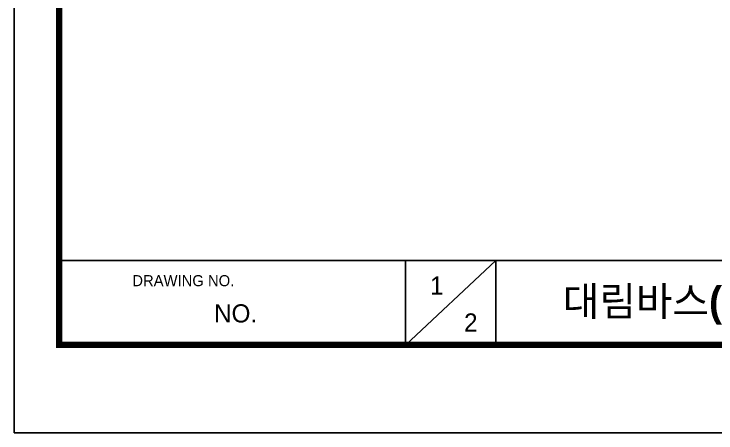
# Model space of a CAD drawing. Header units: millimetres. Extents: x 5308 to 9632, y 1173 to 3839.
# Drawn here: x 8504.1 to 8786.4, y 3012.3 to 3180.7 of the extents above; entities that cross this region are included whole.
import ezdxf

# ---------------------------------------------------------------- set-up
doc = ezdxf.new("R2010")
doc.units = ezdxf.units.MM
doc.header["$LTSCALE"] = 4
doc.layers.get('0').update_dxf_attribs({"linetype": 'CONTINUOUS'})
doc.styles.add('DLB3013-CR2S_시공도$0$Daelim Dimension', font='')
doc.styles.get('DLB3013-CR2S_시공도$0$Daelim Dimension').set_extended_font_data('나눔고딕')

msp = doc.modelspace()

# ---------------------------------------------------------------- linework, layer by layer
at = {"color": 5}
msp.add_line((8522.24, 3081.59), (9430.83, 3081.59), dxfattribs=at)
at = {"color": 5, "ltscale": 40}
for p, q in [((8661.51, 3081.59), (8661.51, 3047.59)), ((8661.51, 3081.59), (8661.51, 3047.59)), ((8697.91, 3081.59), (8661.51, 3047.59)), ((8697.91, 3081.59), (8661.51, 3047.59)), ((8697.91, 3081.59), (8697.91, 3047.59)), ((8697.91, 3081.59), (8697.91, 3047.59))]:
    msp.add_line(p, q, dxfattribs=at)
at = {"ltscale": 0.5}
msp.add_lwpolyline([(8504.1, 3012.32), (9632.5, 3012.32), (9632.5, 3839.12), (8504.1, 3839.12)], close=True, dxfattribs=at)
at = {"color": 5, "linetype": 'ByBlock', "lineweight": 200, "const_width": 2.6}
msp.add_lwpolyline([(8522.24, 3047.72), (9614.24, 3047.72), (9614.24, 3819.92), (8522.24, 3819.92)], close=True, dxfattribs=at)

# ---------------------------------------------------------------- texts
at = {"color": 5, "ltscale": 40, "style": 'DLB3013-CR2S_시공도$0$Daelim Dimension'}
msp.add_text('DRAWING NO.', height=4.453, dxfattribs=at).set_placement((8551.66, 3071.3))
at = {"attachment_point": 1, "style": 'DLB3013-CR2S_시공도$0$Daelim Dimension'}
for s, insert, char_height, width in [('1', (8671.41, 3075.22), 7.29, 10.17), ('NO.', (8584.54, 3064.02), 7.287, 45.7148), ('2', (8685.09, 3060.36), 7.29, 10.17)]:
    msp.add_mtext(s, dxfattribs=dict(at, insert=insert, char_height=char_height, width=width))
at = {"color": 2, "insert": (8724.82, 3071.11), "char_height": 11.7115, "width": 518.4179, "attachment_point": 1, "style": 'DLB3013-CR2S_시공도$0$Daelim Dimension'}
msp.add_mtext('{\\fPretendard Variable SemiBold|b0|i0|c129|p2;대림바스(주)} Single lever_New Opus4_4인치겸용수전_DL B1615', dxfattribs=at)

doc.saveas('drawing.dxf')
